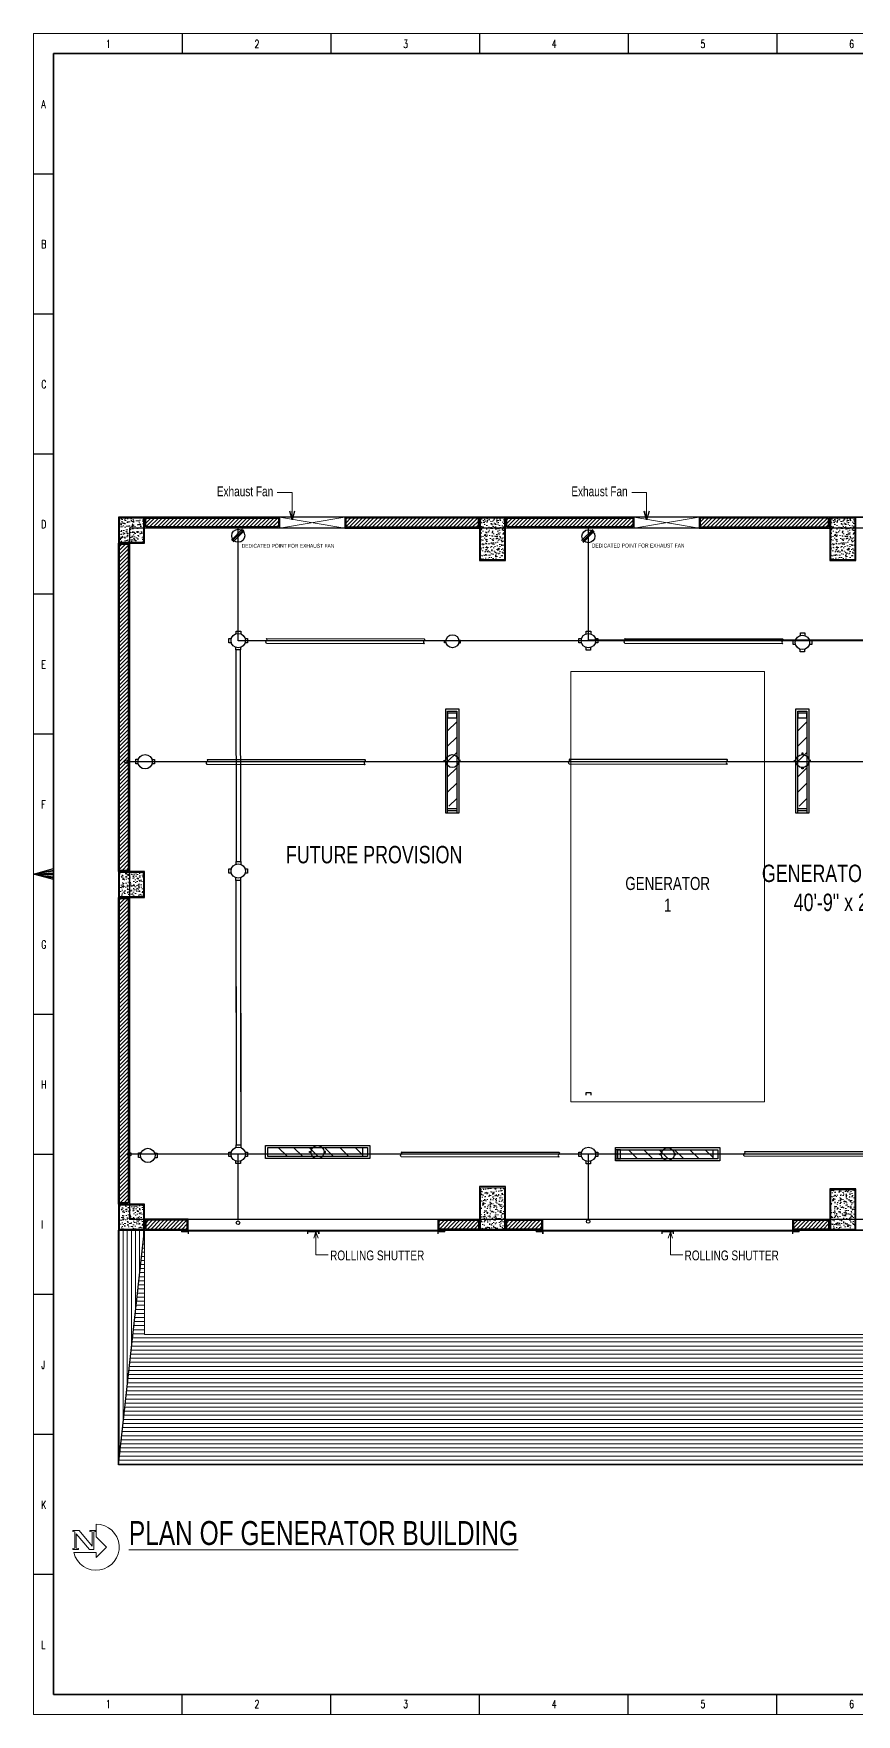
# Model space of a CAD drawing. Header units: inches. Extents: x 12 to 1105, y 9 to 782.
# Drawn here: x 12 to 390, y 9 to 782 of the extents above; entities that cross this region are included whole.
import ezdxf

# ---------------------------------------------------------------- set-up
doc = ezdxf.new("R2010")
doc.units = ezdxf.units.IN
doc.header["$MEASUREMENT"] = 0
doc.linetypes.add('DASH', pattern=[0.35, 0.25, -0.1])
doc.linetypes.add('PHANTOMX2', pattern=[5, 2.5, -0.5, 0.5, -0.5, 0.5, -0.5])
for name, color, linetype in [('Cables', 7, 'Continuous'), ('COLLUM', 1, 'Continuous'), ('wall 05', 3, 'Continuous')]:
    doc.layers.add(name, color=color, linetype=linetype)
for name, color, linetype, lineweight in [('dim-8', 18, 'Continuous', 15), ('DOOR', 115, 'Continuous', 15), ('FLOORTILE', 40, 'Continuous', 9), ('Generator Upstone', 50, 'Continuous', 15), ('grid', 9, 'Continuous', 13), ('HACTH', 8, 'Continuous', 9), ('Parapet', 6, 'Continuous', 15), ('Plaster Line', 5, 'Continuous', 15), ('R_Hatch', 8, 'Continuous', 9), ('Sunshed', 5, 'Continuous', 15), ('Text-01', 253, 'Continuous', 15), ('WINDOW', 140, 'Continuous', 9)]:
    doc.layers.add(name, color=color, linetype=linetype, lineweight=lineweight)
doc.styles.add('Swiss721', font='swisscl.ttf')
doc.styles.add('TEG BORDER', font='txt_qlt.shx', dxfattribs={"width": 0.7, "bigfont": 'hztxt.shx'})
doc.dimstyles.new('Level Mark 4', dxfattribs={"dimscale": 0, "dimtxt": 4, "dimasz": 4, "dimexe": 1, "dimexo": 2, "dimgap": 1, "dimtad": 0, "dimdec": 1, "dimzin": 1, "dimdsep": 46, "dimlunit": 4, "dimtxsty": 'Swiss721', "dimblk": 'OPEN30', "dimcen": 0, "dimclrd": 256, "dimclre": 256, "dimclrt": 7, "dimadec": 0, "dimazin": 0, "dimtm": 1e-09, "dimtfac": 1, "dimtdec": 1, "dimtofl": 0, "dimtmove": 1, "dimatfit": 3, "dimldrblk": 'OPEN30', "dimfxl": 0, "dimtolj": 2, "dimtzin": 0, "dimlwd": 9, "dimlwe": 9, "dimarcsym": 0})
pattern_1 = [(90, (-134566.6302, -172302.6654), (-1.875, 3e-16), [])]
pattern_2 = [(45, (-139377.4694, -171258.5526), (-0.8838834765, 0.8838834765), [])]

# ---------------------------------------------------------------- blocks, each defined once
blk = doc.blocks.new('_Open30')
at = {"color": 0, "linetype": 'ByBlock', "lineweight": -2}
for p, q in [((-1, 0.27), (0, 0)), ((0, 0), (-1, -0.27)), ((0, 0), (-1, 0))]:
    blk.add_line(p, q, dxfattribs=at)
blk = doc.blocks.new('252 BORDER A2')
for p, q in [((37.12, 420), (37.12, 415)), ((74.25, 420), (74.25, 415)), ((111.38, 420), (111.38, 415)), ((148.5, 420), (148.5, 415)), ((185.63, 420), (185.63, 415)), ((0, 385), (5, 385)), ((0, 350), (5, 350)), ((0, 315), (5, 315)), ((0, 280), (5, 280)), ((0, 245), (5, 245)), ((5, 210), (0, 210)), ((1.25, 210), (3.75, 210)), ((0, 175), (5, 175)), ((0, 140), (5, 140)), ((0, 105), (5, 105)), ((0, 70), (5, 70)), ((0, 35), (5, 35)), ((37.12, 0), (37.12, 5)), ((74.25, 0), (74.25, 5)), ((111.38, 0), (111.38, 5)), ((148.5, 0), (148.5, 5)), ((185.63, 0), (185.63, 5))]:
    blk.add_line(p, q)
at = {"linetype": 'Continuous'}
for p, q in [((489, 415), (5, 415)), ((5, 415), (5, 5)), ((5, 5), (489, 5))]:
    blk.add_line(p, q, dxfattribs=at)
at = {"color": 5, "lineweight": 15}
blk.add_lwpolyline([(0, 420), (594, 420), (594, 0), (0, 0)], close=True, dxfattribs=at)
blk.add_lwpolyline([(5, 415), (589, 415), (589, 5), (5, 5)], close=True)
blk.add_lwpolyline([(0, 210), (5, 211.34), (5, 208.66), (0, 210), (5, 211), (5, 210.67), (0, 210), (5, 210.33), (5, 209.67), (0, 210), (5, 209.33), (5, 209), (0, 210)])
at = {"char_height": 2, "width": 2, "style": 'TEG BORDER'}
for s, insert, attachment_point in [('1', (18.05, 418.41), 1), ('2', (55.17, 418.41), 1), ('3', (92.3, 418.41), 1), ('4', (129.42, 418.41), 1), ('5', (166.55, 418.41), 1), ('6', (203.67, 418.41), 1), ('A', (1.91, 403.39), 1), ('B', (1.91, 368.39), 1), ('C', (1.91, 333.39), 1), ('D', (1.91, 298.39), 1), ('E', (1.91, 263.39), 1), ('F', (1.91, 228.39), 1), ('G', (1.91, 193.39), 1), ('H', (1.91, 158.39), 1), ('I', (1.91, 123.39), 1), ('J', (1.91, 88.39), 1), ('K', (1.91, 53.39), 1), ('L', (1.91, 18.39), 1), ('1', (18.05, 1.59), 7), ('2', (55.17, 1.59), 7), ('3', (92.3, 1.59), 7), ('4', (129.42, 1.59), 7), ('5', (166.55, 1.59), 7), ('6', (203.67, 1.59), 7)]:
    blk.add_mtext(s, dxfattribs=dict(at, insert=insert, attachment_point=attachment_point))

msp = doc.modelspace()

# ---------------------------------------------------------------- hatches: boundary and pattern name
h = msp.add_hatch()
h.set_pattern_fill('ANSI31', color=256, scale=40, angle=180)
h.set_pattern_definition([(225, (431.938, 549.984), (3.53553, -3.53553), [])])
h.paths.add_polyline_path([(201.89, 426.64), (206.09, 426.64), (206.09, 468.25), (201.89, 468.25)])
h = msp.add_hatch()
h.set_pattern_fill('ANSI31', color=256, scale=40, angle=180)
h.set_pattern_definition([(225, (592.938, 549.984), (3.53553, -3.53553), [])])
h.paths.add_polyline_path([(362.89, 426.64), (367.09, 426.64), (367.09, 468.25), (362.89, 468.25)])
h = msp.add_hatch()
h.set_pattern_fill('ANSI31', color=256, scale=40, angle=270)
h.set_pattern_definition([(315, (39.581, 495.4925), (3.53553, 3.53553), [])])
h.paths.add_polyline_path([(162.92, 265.44), (162.92, 269.64), (121.31, 269.64), (121.31, 265.44)])
h = msp.add_hatch()
h.set_pattern_fill('ANSI31', color=256, scale=40, angle=270)
h.set_pattern_definition([(315, (200.581, 494.4925), (3.53553, 3.53553), [])])
h.paths.add_polyline_path([(323.92, 264.44), (323.92, 268.64), (282.31, 268.64), (282.31, 264.44)])
at = {"layer": 'HACTH', "lineweight": 0}
h = msp.add_hatch(dxfattribs=at)
h.set_pattern_fill('AR-CONC', color=256, scale=0.5, style=0)
h.set_pattern_definition([(50, (-134566.6302, -172323.6654), (3.586300913, -0.313760675), [0.375, -4.125]), (355, (-134566.6302, -172323.6654), (-0.69375667, 3.76096067), [0.3, -3.3]), (100.4514, (-134566.3314, -172323.6916), (2.89254691, 3.44719771), [0.31870095, -3.50571056]), (46.1842, (-134566.63, -172322.6654), (5.33620524, -0.82759507), [0.5625, -6.1875]), (96.6356, (-134566.1855, -172322.7344), (4.67331353, 4.87058935), [0.47805144, -5.258565]), (351.1842, (-134566.63, -172322.6654), (4.67330973, 4.870593), [0.45, -4.95]), (21, (-134566.1302, -172322.9154), (2.98453526, -2.013094453), [0.375, -4.125]), (326, (-134566.1302, -172322.9154), (1.21657666, 3.625750225), [0.3, -3.3]), (71.4514, (-134565.8815, -172323.0832), (4.201113143, 1.612652484), [0.31870095, -3.50571056]), (37.5, (-134566.6302, -172323.6654), (0.0607992766, 1.664469269), [0, -3.26, 0, -3.35, 0, -3.3125]), (7.5, (-134566.6302, -172323.6654), (1.315347687, 1.97205856), [0, -1.91, 0, -3.185, 0, -1.2625]), (327.5, (-134567.7452, -172323.6654), (2.669112181, -0.112774359), [0, -1.25, 0, -3.9, 0, -5.175]), (317.5, (-134568.2452, -172323.6654), (2.915930847, 0.500524912), [0, -1.625, 0, -2.59, 0, -3.675])])
h.paths.add_polyline_path([(51.08, 548.16), (62.08, 548.16), (62.08, 559.16), (51.08, 559.16)])
h = msp.add_hatch(dxfattribs=at)
h.set_pattern_fill('ANSI31', color=256, scale=10, style=0)
h.set_pattern_definition(pattern_2)
h.paths.add_polyline_path([(63.08, 555.16), (124.08, 555.16), (124.08, 559.16), (63.08, 559.16)])
h.paths.add_polyline_path([(70.87, 548.08), (70.87, 559.15), (62.44, 559.15), (62.44, 548.08)], flags=9)
h = msp.add_hatch(dxfattribs=at)
h.set_pattern_fill('ANSI31', color=256, scale=10, style=0)
h.set_pattern_definition(pattern_2)
h.paths.add_polyline_path([(216.08, 559.16), (155.08, 559.16), (155.08, 555.16), (216.08, 555.16)])
h = msp.add_hatch(dxfattribs=at)
h.set_pattern_fill('AR-CONC', color=256, scale=0.5, style=0)
h.set_pattern_definition([(50, (-140585.715, -171262.5526), (3.586300913, -0.313760675), [0.375, -4.125]), (355, (-140585.715, -171262.5526), (-0.69375667, 3.76096067), [0.3, -3.3]), (100.4514, (-140585.4162, -171262.5787), (2.89254691, 3.44719771), [0.31870095, -3.50571056]), (46.1842, (-140585.715, -171261.5526), (5.33620524, -0.82759507), [0.5625, -6.1875]), (96.6356, (-140585.2704, -171261.6215), (4.67331353, 4.87058935), [0.47805144, -5.258565]), (351.1842, (-140585.715, -171261.5526), (4.67330973, 4.870593), [0.45, -4.95]), (21, (-140585.215, -171261.8026), (2.98453526, -2.013094453), [0.375, -4.125]), (326, (-140585.215, -171261.8026), (1.21657666, 3.625750225), [0.3, -3.3]), (71.4514, (-140584.9664, -171261.9703), (4.201113143, 1.612652484), [0.31870095, -3.50571056]), (37.5, (-140585.7151, -171262.5526), (0.0607992766, 1.664469269), [0, -3.26, 0, -3.35, 0, -3.3125]), (7.5, (-140585.715, -171262.5526), (1.315347687, 1.97205856), [0, -1.91, 0, -3.185, 0, -1.2625]), (327.5, (-140586.8301, -171262.5526), (2.669112181, -0.112774359), [0, -1.25, 0, -3.9, 0, -5.175]), (317.5, (-140587.33, -171262.5526), (2.915930847, 0.500524912), [0, -1.625, 0, -2.59, 0, -3.675])])
h.paths.add_polyline_path([(222.58, 554.66), (222.58, 559.16), (217.08, 559.16), (217.08, 554.66)])
h.paths.add_polyline_path([(228.08, 554.66), (228.08, 559.16), (222.58, 559.16), (222.58, 554.66)])
h.paths.add_polyline_path([(222.58, 540.16), (228.08, 540.16), (228.08, 554.66), (222.58, 554.66)])
h.paths.add_polyline_path([(222.58, 554.66), (217.08, 554.66), (217.08, 540.16), (222.58, 540.16)])
h = msp.add_hatch(dxfattribs=at)
h.set_pattern_fill('ANSI31', color=256, scale=10, style=0)
h.set_pattern_definition(pattern_2)
h.paths.add_polyline_path([(377.08, 559.16), (318.08, 559.16), (318.08, 555.16), (377.08, 555.16)])
h.paths.add_polyline_path([(229.08, 555.16), (287.08, 555.16), (287.08, 559.16), (229.08, 559.16)])
h = msp.add_hatch(dxfattribs=at)
h.set_pattern_fill('AR-CONC', color=256, scale=0.5, style=0)
h.set_pattern_definition([(50, (-140424.715, -171262.5526), (3.586300913, -0.313760675), [0.375, -4.125]), (355, (-140424.715, -171262.5526), (-0.69375667, 3.76096067), [0.3, -3.3]), (100.4514, (-140424.4162, -171262.5787), (2.89254691, 3.44719771), [0.31870095, -3.50571056]), (46.1842, (-140424.715, -171261.5526), (5.33620524, -0.82759507), [0.5625, -6.1875]), (96.6356, (-140424.2704, -171261.6215), (4.67331353, 4.87058935), [0.47805144, -5.258565]), (351.1842, (-140424.715, -171261.5526), (4.67330973, 4.870593), [0.45, -4.95]), (21, (-140424.215, -171261.8026), (2.98453526, -2.013094453), [0.375, -4.125]), (326, (-140424.215, -171261.8026), (1.21657666, 3.625750225), [0.3, -3.3]), (71.4514, (-140423.9664, -171261.9703), (4.201113143, 1.612652484), [0.31870095, -3.50571056]), (37.5, (-140424.7151, -171262.5526), (0.0607992766, 1.664469269), [0, -3.26, 0, -3.35, 0, -3.3125]), (7.5, (-140424.715, -171262.5526), (1.315347687, 1.97205856), [0, -1.91, 0, -3.185, 0, -1.2625]), (327.5, (-140425.8301, -171262.5526), (2.669112181, -0.112774359), [0, -1.25, 0, -3.9, 0, -5.175]), (317.5, (-140426.33, -171262.5526), (2.915930847, 0.500524912), [0, -1.625, 0, -2.59, 0, -3.675])])
h.paths.add_polyline_path([(383.58, 554.66), (383.58, 559.16), (378.08, 559.16), (378.08, 554.66)])
h.paths.add_polyline_path([(389.08, 554.66), (389.08, 559.16), (383.58, 559.16), (383.58, 554.66)])
h.paths.add_polyline_path([(383.58, 540.16), (389.08, 540.16), (389.08, 554.66), (383.58, 554.66)])
h.paths.add_polyline_path([(383.58, 554.66), (378.08, 554.66), (378.08, 540.16), (383.58, 540.16)])
h = msp.add_hatch(dxfattribs=at)
h.set_pattern_fill('ANSI31', color=256, scale=10, style=0)
h.set_pattern_definition([(45, (-150418.5626, -171228.5738), (-0.8838834765, 0.8838834765), [])])
h.paths.add_polyline_path([(51.08, 244.16), (55.08, 244.16), (55.08, 384.16), (51.08, 384.16)])
h.paths.add_polyline_path([(55.08, 547.16), (51.08, 547.16), (51.08, 397.16), (55.08, 397.16)])
h = msp.add_hatch(dxfattribs=at)
h.set_pattern_fill('AR-CONC', color=256, scale=0.5, style=0)
h.set_pattern_definition([(50, (-134566.6302, -172149.6654), (3.586300913, -0.313760675), [0.375, -4.125]), (355, (-134566.6302, -172149.6654), (-0.69375667, 3.76096067), [0.3, -3.3]), (100.4514, (-134566.3314, -172149.6916), (2.89254691, 3.44719771), [0.31870095, -3.50571056]), (46.1842, (-134566.63, -172148.6654), (5.33620524, -0.82759507), [0.5625, -6.1875]), (96.6356, (-134566.1855, -172148.7344), (4.67331353, 4.87058935), [0.47805144, -5.258565]), (351.1842, (-134566.63, -172148.6654), (4.67330973, 4.870593), [0.45, -4.95]), (21, (-134566.1302, -172148.9154), (2.98453526, -2.013094453), [0.375, -4.125]), (326, (-134566.1302, -172148.9154), (1.21657666, 3.625750225), [0.3, -3.3]), (71.4514, (-134565.8815, -172149.0832), (4.201113143, 1.612652484), [0.31870095, -3.50571056]), (37.5, (-134566.6302, -172149.6654), (0.0607992766, 1.664469269), [0, -3.26, 0, -3.35, 0, -3.3125]), (7.5, (-134566.6302, -172149.6654), (1.315347687, 1.97205856), [0, -1.91, 0, -3.185, 0, -1.2625]), (327.5, (-134567.7452, -172149.6654), (2.669112181, -0.112774359), [0, -1.25, 0, -3.9, 0, -5.175]), (317.5, (-134568.2452, -172149.6654), (2.915930847, 0.500524912), [0, -1.625, 0, -2.59, 0, -3.675])])
h.paths.add_polyline_path([(62.08, 396.16), (51.08, 396.16), (51.08, 385.16), (62.08, 385.16)])
h = msp.add_hatch(dxfattribs=at)
h.set_pattern_fill('AR-CONC', color=256, scale=0.5, style=0)
h.set_pattern_definition([(50, (-134999.6302, -172302.6654), (3.586300913, -0.313760675), [0.375, -4.125]), (355, (-134999.6302, -172302.6654), (-0.69375667, 3.76096067), [0.3, -3.3]), (100.4514, (-134999.3314, -172302.6916), (2.89254691, 3.44719771), [0.31870095, -3.50571056]), (46.1842, (-134999.63, -172301.6654), (5.33620524, -0.82759507), [0.5625, -6.1875]), (96.6356, (-134999.1855, -172301.7344), (4.67331353, 4.87058935), [0.47805144, -5.258565]), (351.1842, (-134999.63, -172301.6654), (4.67330973, 4.870593), [0.45, -4.95]), (21, (-134999.1302, -172301.9154), (2.98453526, -2.013094453), [0.375, -4.125]), (326, (-134999.1302, -172301.9154), (1.21657666, 3.625750225), [0.3, -3.3]), (71.4514, (-134998.8815, -172302.0832), (4.201113143, 1.612652484), [0.31870095, -3.50571056]), (37.5, (-134999.6302, -172302.6654), (0.0607992766, 1.664469269), [0, -3.26, 0, -3.35, 0, -3.3125]), (7.5, (-134999.6302, -172302.6654), (1.315347687, 1.97205856), [0, -1.91, 0, -3.185, 0, -1.2625]), (327.5, (-135000.7452, -172302.6654), (2.669112181, -0.112774359), [0, -1.25, 0, -3.9, 0, -5.175]), (317.5, (-135001.2452, -172302.6654), (2.915930847, 0.500524912), [0, -1.625, 0, -2.59, 0, -3.675])])
h.paths.add_polyline_path([(217.08, 232.16), (228.08, 232.16), (228.08, 251.16), (217.08, 251.16)])
h = msp.add_hatch(dxfattribs=at)
h.set_pattern_fill('AR-CONC', color=256, scale=0.5, style=0)
h.set_pattern_definition([(50, (-134838.6302, -172300.6654), (3.586300913, -0.313760675), [0.375, -4.125]), (355, (-134838.6302, -172300.6654), (-0.69375667, 3.76096067), [0.3, -3.3]), (100.4514, (-134838.3314, -172300.6916), (2.89254691, 3.44719771), [0.31870095, -3.50571056]), (46.1842, (-134838.63, -172299.6654), (5.33620524, -0.82759507), [0.5625, -6.1875]), (96.6356, (-134838.1855, -172299.7344), (4.67331353, 4.87058935), [0.47805144, -5.258565]), (351.1842, (-134838.63, -172299.6654), (4.67330973, 4.870593), [0.45, -4.95]), (21, (-134838.1302, -172299.9154), (2.98453526, -2.013094453), [0.375, -4.125]), (326, (-134838.1302, -172299.9154), (1.21657666, 3.625750225), [0.3, -3.3]), (71.4514, (-134837.8815, -172300.0832), (4.201113143, 1.612652484), [0.31870095, -3.50571056]), (37.5, (-134838.6302, -172300.6654), (0.0607992766, 1.664469269), [0, -3.26, 0, -3.35, 0, -3.3125]), (7.5, (-134838.6302, -172300.6654), (1.315347687, 1.97205856), [0, -1.91, 0, -3.185, 0, -1.2625]), (327.5, (-134839.7452, -172300.6654), (2.669112181, -0.112774359), [0, -1.25, 0, -3.9, 0, -5.175]), (317.5, (-134840.2452, -172300.6654), (2.915930847, 0.500524912), [0, -1.625, 0, -2.59, 0, -3.675])])
h.paths.add_polyline_path([(378.08, 232.16), (389.08, 232.16), (389.08, 250.16), (378.08, 250.16)])
h = msp.add_hatch(dxfattribs=at)
h.set_pattern_fill('AR-CONC', color=256, scale=0.5, style=0)
h.set_pattern_definition([(50, (-134566.6302, -172302.6654), (3.586300913, -0.313760675), [0.375, -4.125]), (355, (-134566.6302, -172302.6654), (-0.69375667, 3.76096067), [0.3, -3.3]), (100.4514, (-134566.3314, -172302.6916), (2.89254691, 3.44719771), [0.31870095, -3.50571056]), (46.1842, (-134566.63, -172301.6654), (5.33620524, -0.82759507), [0.5625, -6.1875]), (96.6356, (-134566.1855, -172301.7344), (4.67331353, 4.87058935), [0.47805144, -5.258565]), (351.1842, (-134566.63, -172301.6654), (4.67330973, 4.870593), [0.45, -4.95]), (21, (-134566.1302, -172301.9154), (2.98453526, -2.013094453), [0.375, -4.125]), (326, (-134566.1302, -172301.9154), (1.21657666, 3.625750225), [0.3, -3.3]), (71.4514, (-134565.8815, -172302.0832), (4.201113143, 1.612652484), [0.31870095, -3.50571056]), (37.5, (-134566.6302, -172302.6654), (0.0607992766, 1.664469269), [0, -3.26, 0, -3.35, 0, -3.3125]), (7.5, (-134566.6302, -172302.6654), (1.315347687, 1.97205856), [0, -1.91, 0, -3.185, 0, -1.2625]), (327.5, (-134567.7452, -172302.6654), (2.669112181, -0.112774359), [0, -1.25, 0, -3.9, 0, -5.175]), (317.5, (-134568.2452, -172302.6654), (2.915930847, 0.500524912), [0, -1.625, 0, -2.59, 0, -3.675])])
h.paths.add_polyline_path([(62.08, 243.16), (51.08, 243.16), (51.08, 232.16), (62.08, 232.16)])
h = msp.add_hatch(dxfattribs=at)
h.set_pattern_fill('ANSI31', color=256, scale=10, style=0)
h.set_pattern_definition([(45, (-150565.5626, -169766.6887), (-0.8838834765, 0.8838834765), [])])
h.paths.add_polyline_path([(63.08, 236.16), (63.08, 232.16), (82.08, 232.16), (82.08, 236.16)])
h.paths.add_polyline_path([(198.08, 236.16), (198.08, 232.16), (217.08, 232.16), (217.08, 236.16)])
h = msp.add_hatch(dxfattribs=at)
h.set_pattern_fill('ANSI31', color=256, scale=10, style=0)
h.set_pattern_definition(pattern_2)
h.paths.add_polyline_path([(229.08, 232.16), (245.08, 232.16), (245.08, 236.16), (229.08, 236.16)])
h.paths.add_polyline_path([(361.08, 232.16), (377.08, 232.16), (377.08, 236.16), (361.08, 236.16)])
h = msp.add_hatch(dxfattribs=at)
h.set_pattern_fill('ANSI31', color=256, scale=15, angle=45, style=0)
h.set_pattern_definition(pattern_1)
h.paths.add_polyline_path([(62.58, 231.66), (50.58, 231.66), (50.58, 123.66)])
at = {"layer": 'R_Hatch', "lineweight": 0}
h = msp.add_hatch(dxfattribs=at)
h.set_pattern_fill('ANSI31', color=256, scale=15, angle=315, style=0)
h.set_pattern_definition([(0, (-139377.4694, -171258.5526), (6e-16, 1.875), [])])
h.paths.add_polyline_path([(710.58, 183.66), (588.16, 183.66), (588.16, 123.66), (722.58, 123.66), (710.58, 231.66)])
h.paths.add_polyline_path([(588.16, 123.66), (588.16, 183.66), (62.58, 183.66), (62.58, 231.66), (50.58, 123.66)])
h = msp.add_hatch(dxfattribs=at)
h.set_pattern_fill('ANSI31', color=256, scale=15, angle=45, style=0)
h.set_pattern_definition(pattern_1)
h.paths.add_polyline_path([(62.58, 231.66), (50.58, 231.66), (50.58, 123.66)])

# ---------------------------------------------------------------- linework, layer by layer
at = {"color": 3}
for p, q in [((302.11, 557.09), (302.11, 557.24)), ((526.13, 266.54), (55.28, 266.54)), ((105.61, 236.74), (105.61, 266.54)), ((266.61, 236.7), (266.61, 266.5))]:
    msp.add_line(p, q, dxfattribs=at)
at = {"color": 190}
for p, q in [((107.61, 554.23), (102.51, 549.13)), ((107.98, 553.81), (102.88, 548.71)), ((108.35, 553.4), (103.25, 548.3)), ((105.61, 502.74), (105.61, 554.74)), ((268.61, 553.99), (263.51, 548.89)), ((268.98, 553.57), (263.88, 548.47)), ((269.35, 553.16), (264.25, 548.06)), ((266.61, 503.02), (266.61, 554.7)), ((544.58, 502.74), (105.61, 502.74)), ((544.58, 503.02), (266.61, 503.02))]:
    msp.add_line(p, q, dxfattribs=at)
for p, q in [((101.3, 501.82), (101.3, 503.89)), ((101.3, 503.89), (102.47, 503.89)), ((104.67, 506.03), (104.67, 507.2)), ((104.67, 507.2), (106.74, 507.2)), ((106.74, 507.2), (106.74, 505.96)), ((108.76, 503.89), (109.93, 503.89)), ((109.93, 503.89), (109.93, 501.82)), ((262.3, 501.79), (262.3, 503.85)), ((262.3, 503.85), (263.47, 503.85)), ((265.67, 505.99), (265.67, 507.16)), ((265.67, 507.16), (267.74, 507.16)), ((267.74, 507.16), (267.74, 505.93)), ((269.76, 503.85), (270.93, 503.85)), ((270.93, 503.85), (270.93, 501.79)), ((360.72, 501.01), (360.72, 503.08)), ((360.72, 503.08), (361.89, 503.08)), ((364.09, 505.22), (364.09, 506.39)), ((364.09, 506.39), (366.16, 506.39)), ((366.16, 506.39), (366.16, 505.15)), ((368.18, 503.08), (369.34, 503.08)), ((369.34, 503.08), (369.34, 501.01)), ((102.47, 501.82), (101.3, 501.82)), ((104.57, 498.55), (104.57, 499.71)), ((106.64, 498.55), (104.57, 498.55)), ((106.64, 499.71), (106.64, 498.55)), ((109.93, 501.82), (108.76, 501.82)), ((263.47, 501.79), (262.3, 501.79)), ((265.57, 498.51), (265.57, 499.68)), ((267.64, 498.51), (265.57, 498.51)), ((267.64, 499.68), (267.64, 498.51)), ((270.93, 501.79), (269.76, 501.79)), ((361.89, 501.01), (360.72, 501.01)), ((363.99, 497.73), (363.99, 498.9)), ((366.06, 497.73), (363.99, 497.73)), ((366.06, 498.9), (366.06, 497.73)), ((369.34, 501.01), (368.18, 501.01)), ((58.46, 446.21), (58.46, 448.28)), ((58.46, 448.28), (59.7, 448.28)), ((59.63, 446.21), (58.46, 446.21)), ((65.95, 448.18), (67.12, 448.18)), ((67.12, 446.11), (65.95, 446.11)), ((67.12, 448.18), (67.12, 446.11)), ((101.3, 395.82), (101.3, 397.89)), ((101.3, 397.89), (102.47, 397.89)), ((102.47, 395.82), (101.3, 395.82)), ((104.67, 400.03), (104.67, 401.2)), ((104.67, 401.2), (106.74, 401.2)), ((106.74, 401.2), (106.74, 399.96)), ((108.76, 397.89), (109.93, 397.89)), ((109.93, 395.82), (108.76, 395.82)), ((109.93, 397.89), (109.93, 395.82)), ((104.57, 392.55), (104.57, 393.71)), ((106.64, 392.55), (104.57, 392.55)), ((106.64, 393.71), (106.64, 392.55)), ((265.67, 293.75), (265.67, 294.92)), ((265.67, 294.92), (267.74, 294.92)), ((267.74, 294.92), (267.74, 293.68)), ((104.67, 269.72), (104.67, 270.88)), ((104.67, 270.88), (106.74, 270.88)), ((106.74, 270.88), (106.74, 269.65)), ((59.72, 265.07), (59.72, 267.14)), ((59.72, 267.14), (60.95, 267.14)), ((60.89, 265.07), (59.72, 265.07)), ((67.2, 267.04), (68.37, 267.04)), ((68.37, 264.97), (67.2, 264.97)), ((68.37, 267.04), (68.37, 264.97)), ((101.3, 265.51), (101.3, 267.57)), ((101.3, 267.57), (102.47, 267.57)), ((102.47, 265.51), (101.3, 265.51)), ((104.57, 262.23), (104.57, 263.4)), ((106.64, 263.4), (106.64, 262.23)), ((108.76, 267.57), (109.93, 267.57)), ((109.93, 265.51), (108.76, 265.51)), ((109.93, 267.57), (109.93, 265.51)), ((262.3, 265.47), (262.3, 267.54)), ((262.3, 267.54), (263.47, 267.54)), ((263.47, 265.47), (262.3, 265.47)), ((265.57, 262.19), (265.57, 263.36)), ((267.64, 263.36), (267.64, 262.19)), ((269.76, 267.54), (270.93, 267.54)), ((270.93, 265.47), (269.76, 265.47)), ((270.93, 267.54), (270.93, 265.47)), ((106.64, 262.23), (104.57, 262.23)), ((267.64, 262.19), (265.57, 262.19))]:
    msp.add_line(p, q)
at = {"linetype": 'Continuous', "ltscale": 10}
msp.add_line((50.58, 123.66), (62.58, 231.66), dxfattribs=at)
for points in [[(191.08, 503.73, -0.56347), (191.08, 502.93, 0.368601), (191.17, 501.32), (118.63, 501.52, -0.456322), (118.64, 502.93, 0.605884), (118.64, 503.76)], [(355.86, 503.73, -0.56347), (355.86, 502.93, 0.368601), (355.95, 501.32), (283.42, 501.52, -0.456322), (283.42, 502.93, 0.605884), (283.42, 503.76)], [(163.77, 448.14, -0.56347), (163.77, 447.34, 0.368601), (163.86, 445.73), (91.33, 445.93, -0.456322), (91.33, 447.34, 0.605884), (91.33, 448.16)], [(330.27, 448.29, -0.56347), (330.27, 447.49, 0.368601), (330.36, 445.88), (257.82, 446.08, -0.456322), (257.83, 447.49, 0.605884), (257.83, 448.32)], [(253.05, 267.55, -0.56347), (253.05, 266.75, 0.368601), (253.14, 265.14), (180.6, 265.34, -0.456322), (180.61, 266.75, 0.605884), (180.61, 267.57)], [(410.84, 267.85, -0.56347), (410.84, 267.06, 0.368601), (410.93, 265.45), (338.39, 265.65, -0.456322), (338.4, 267.06, 0.605884), (338.4, 267.88)]]:
    msp.add_lwpolyline(points, format="xyb", close=True)
for points in [[(201.22, 501.81), (200.46, 501.81), (200.46, 502.91), (201.14, 502.9)], [(206.99, 501.81), (207.75, 501.81), (207.75, 502.91), (207.07, 502.9)], [(365.32, 450.42), (365.32, 451.09), (364.73, 451.09), (364.73, 450.42)], [(201.05, 447.18), (200.38, 447.19), (200.38, 447.78), (201.06, 447.77)], [(207, 447.18), (207.68, 447.19), (207.67, 447.78), (206.99, 447.77)], [(362.05, 447.18), (361.38, 447.19), (361.38, 447.78), (362.06, 447.77)], [(365.32, 444.48), (365.32, 443.8), (364.73, 443.8), (364.73, 444.48)], [(368, 447.18), (368.68, 447.19), (368.67, 447.78), (367.99, 447.77)], [(139.11, 267.27), (138.43, 267.28), (138.44, 267.87), (139.11, 267.87)], [(145.05, 267.27), (145.73, 267.28), (145.73, 267.87), (145.05, 267.87)], [(300.11, 266.27), (299.43, 266.28), (299.44, 266.87), (300.11, 266.87)], [(306.05, 266.27), (306.73, 266.28), (306.73, 266.87), (306.05, 266.87)]]:
    msp.add_lwpolyline(points)
for points in [[(201.03, 471.45), (207.03, 471.45), (207.03, 423.45), (201.03, 423.45)], [(201.89, 470.39), (206.09, 470.39), (206.09, 424.5), (201.89, 424.5)], [(206.09, 469.43), (201.89, 469.43), (201.89, 467.29), (206.09, 467.29)], [(362.03, 471.45), (368.03, 471.45), (368.03, 423.45), (362.03, 423.45)], [(362.89, 470.39), (367.09, 470.39), (367.09, 424.5), (362.89, 424.5)], [(367.09, 469.43), (362.89, 469.43), (362.89, 467.29), (367.09, 467.29)], [(206.09, 423.54), (201.89, 423.54), (201.89, 425.68), (206.09, 425.68)], [(367.09, 423.54), (362.89, 423.54), (362.89, 425.68), (367.09, 425.68)], [(118.12, 264.58), (118.12, 270.58), (166.12, 270.58), (166.12, 264.58)], [(119.17, 265.44), (119.17, 269.64), (165.06, 269.64), (165.06, 265.44)], [(165.06, 269.64), (165.06, 265.44), (162.92, 265.44), (162.92, 269.64)], [(279.12, 263.58), (279.12, 269.58), (327.12, 269.58), (327.12, 263.58)], [(279.21, 268.64), (279.21, 264.44), (281.35, 264.44), (281.35, 268.64)], [(280.17, 264.44), (280.17, 268.64), (326.06, 268.64), (326.06, 264.44)], [(326.06, 268.64), (326.06, 264.44), (323.92, 264.44), (323.92, 268.64)]]:
    msp.add_lwpolyline(points, close=True)
at = {"color": 252, "linetype": 'Continuous', "lineweight": -3, "ltscale": 10}
msp.add_lwpolyline([(722.58, 231.66), (722.58, 123.66), (50.58, 123.66), (50.58, 231.66)], dxfattribs=at)
at = {"color": 190}
for centre in [(105.61, 551.1), (266.61, 550.86)]:
    msp.add_circle(centre, 2.99, dxfattribs=at)
for centre, radius in [((105.61, 502.86), 3.31), ((204.11, 502.58), 2.99), ((266.61, 502.82), 3.31), ((365.03, 502.04), 3.31), ((62.81, 447.14), 3.31), ((204.03, 447.45), 2.99), ((365.03, 447.45), 2.99), ((54.25, 447.14), 0.829), ((54.93, 396.04), 0.829), ((105.61, 396.86), 3.31), ((55.58, 266.54), 0.829), ((64.06, 266.01), 3.31), ((105.61, 266.54), 3.31), ((142.08, 267.54), 2.99), ((266.61, 266.5), 3.31), ((303.08, 266.54), 2.99), ((105.53, 235.04), 0.829), ((266.53, 235.6), 0.829)]:
    msp.add_circle(centre, radius)
at = {"layer": 'Cables'}
for p, q in [((104.57, 498.55), (104.67, 401.2)), ((106.74, 401.2), (106.64, 498.55)), ((104.57, 392.55), (104.67, 295.2)), ((104.57, 392.3), (104.67, 270.88)), ((106.64, 392.55), (106.64, 295.2)), ((106.64, 392.3), (106.74, 270.88))]:
    msp.add_line(p, q, dxfattribs=at)
at = {"layer": 'Cables', "color": 3}
msp.add_line((544.81, 447.14), (54.25, 447.14), dxfattribs=at)
at = {"layer": 'COLLUM', "linetype": 'Continuous', "ltscale": 10}
for points in [[(50.58, 547.66), (62.58, 547.66), (62.58, 559.66), (50.58, 559.66)], [(216.58, 539.66), (228.58, 539.66), (228.58, 559.66), (216.58, 559.66)], [(377.58, 539.66), (389.58, 539.66), (389.58, 559.66), (377.58, 559.66)], [(50.58, 384.66), (62.58, 384.66), (62.58, 396.66), (50.58, 396.66)], [(216.58, 231.66), (228.58, 231.66), (228.58, 251.66), (216.58, 251.66)], [(377.58, 231.66), (389.58, 231.66), (389.58, 250.66), (377.58, 250.66)], [(50.58, 231.66), (62.58, 231.66), (62.58, 243.66), (50.58, 243.66)]]:
    msp.add_lwpolyline(points, close=True, dxfattribs=at)
at = {"layer": 'DOOR', "linetype": 'Continuous', "ltscale": 10}
for points in [[(82.58, 231.66), (79.58, 231.66), (79.58, 230.91), (82.58, 230.91), (82.58, 229.91)], [(82.76, 231.49), (80, 231.49), (80, 231.09), (82.76, 231.09), (82.76, 229.91)], [(137.41, 231.49), (139.66, 231.49), (139.66, 231.09), (137.41, 231.09), (137.41, 229.91)], [(137.58, 229.91), (137.58, 229.91), (137.58, 230.91), (142.58, 230.91), (142.58, 229.91), (142.58, 230.91), (140.08, 230.91), (140.08, 231.66), (142.58, 231.66), (137.58, 231.66)], [(140.08, 231.66), (140.08, 230.91), (142.58, 230.91), (142.58, 230.91), (142.58, 229.91)], [(142.76, 231.49), (140.5, 231.49), (140.5, 231.09), (142.76, 231.09), (142.76, 229.91)], [(197.41, 231.49), (200.16, 231.49), (200.16, 231.09), (197.41, 231.09), (197.41, 229.91)], [(197.58, 231.66), (200.58, 231.66), (200.58, 230.91), (197.58, 230.91), (197.58, 229.91)], [(245.58, 231.66), (242.58, 231.66), (242.58, 230.91), (245.58, 230.91), (245.58, 229.91)], [(245.76, 231.49), (243, 231.49), (243, 231.09), (245.76, 231.09), (245.76, 229.91)], [(300.41, 231.49), (302.66, 231.49), (302.66, 231.09), (300.41, 231.09), (300.41, 229.91)], [(300.58, 229.91), (300.58, 229.91), (300.58, 230.91), (305.58, 230.91), (305.58, 229.91), (305.58, 230.91), (303.08, 230.91), (303.08, 231.66), (305.58, 231.66), (300.58, 231.66)], [(303.08, 231.66), (303.08, 230.91), (305.58, 230.91), (305.58, 230.91), (305.58, 229.91)], [(305.76, 231.49), (303.5, 231.49), (303.5, 231.09), (305.76, 231.09), (305.76, 229.91)], [(360.41, 231.49), (363.16, 231.49), (363.16, 231.09), (360.41, 231.09), (360.41, 229.91)], [(360.58, 231.66), (363.58, 231.66), (363.58, 230.91), (360.58, 230.91), (360.58, 229.91)]]:
    msp.add_lwpolyline(points, dxfattribs=at)
for points in [[(80.04, 231.44), (139.63, 231.44), (139.63, 231.14), (80.04, 231.14)], [(200.13, 231.44), (140.54, 231.44), (140.54, 231.14), (200.13, 231.14)], [(243.04, 231.44), (302.63, 231.44), (302.63, 231.14), (243.04, 231.14)], [(363.13, 231.44), (303.54, 231.44), (303.54, 231.14), (363.13, 231.14)]]:
    msp.add_lwpolyline(points, close=True, dxfattribs=at)
at = {"layer": 'FLOORTILE', "linetype": 'Continuous', "ltscale": 10}
for points in [[(140.34, 227.93), (141.33, 230.91), (142.33, 227.93), (141.33, 230.91), (141.33, 220.32), (147, 220.32)], [(303.34, 227.93), (304.33, 230.91), (305.33, 227.93), (304.33, 230.91), (304.33, 220.32), (310, 220.32)]]:
    msp.add_lwpolyline(points, dxfattribs=at)
at = {"layer": 'Generator Upstone', "linetype": 'Continuous', "ltscale": 10}
msp.add_lwpolyline([(258.58, 290.66), (347.58, 290.66), (347.58, 488.66), (258.58, 488.66)], close=True, dxfattribs=at)
at = {"layer": 'grid', "linetype": 'PHANTOMX2', "ltscale": 0.2}
for points in [[(72.58, 236.66), (62.58, 236.66)], [(207.58, 236.66), (216.58, 236.66)]]:
    msp.add_lwpolyline(points, dxfattribs=at)
at = {"layer": 'Parapet', "color": 252, "lineweight": -3}
for points in [[(50.58, 231.66), (858.58, 231.66), (858.58, 624.66), (771.58, 624.66), (771.58, 559.66), (50.58, 559.66)], [(55.58, 236.66), (853.58, 236.66), (853.58, 619.66), (776.58, 619.66), (776.58, 554.66), (55.58, 554.66)]]:
    msp.add_lwpolyline(points, close=True, dxfattribs=at)
at = {"layer": 'Plaster Line'}
for points in [[(51.08, 548.16), (62.08, 548.16), (62.08, 559.16), (51.08, 559.16)], [(217.08, 540.16), (228.08, 540.16), (228.08, 559.16), (217.08, 559.16)], [(378.08, 540.16), (389.08, 540.16), (389.08, 559.16), (378.08, 559.16)], [(51.08, 385.16), (62.08, 385.16), (62.08, 396.16), (51.08, 396.16)], [(55.58, 396.66), (55.58, 396.66), (55.58, 396.66), (55.58, 396.66)], [(217.08, 232.16), (228.08, 232.16), (228.08, 251.16), (217.08, 251.16)], [(378.08, 232.16), (389.08, 232.16), (389.08, 250.16), (378.08, 250.16)], [(51.08, 232.16), (62.08, 232.16), (62.08, 243.16), (51.08, 243.16)]]:
    msp.add_lwpolyline(points, close=True, dxfattribs=at)
at = {"layer": 'Plaster Line', "color": 252, "lineweight": -3}
for points in [[(63.08, 559.16), (124.08, 559.16), (124.08, 555.16), (63.08, 555.16)], [(216.08, 559.16), (155.08, 559.16), (155.08, 555.16), (216.08, 555.16)], [(229.08, 559.16), (287.08, 559.16), (287.08, 555.16), (229.08, 555.16)], [(377.08, 559.16), (318.08, 559.16), (318.08, 555.16), (377.08, 555.16)], [(51.08, 547.16), (55.08, 547.16), (55.08, 397.16), (51.08, 397.16)], [(51.08, 384.16), (55.08, 384.16), (55.08, 244.16), (51.08, 244.16)], [(82.08, 236.16), (63.08, 236.16), (63.08, 232.16), (82.08, 232.16)], [(198.08, 236.16), (216.08, 236.16), (216.08, 232.16), (198.08, 232.16)], [(229.08, 236.16), (245.08, 236.16), (245.08, 232.16), (229.08, 232.16)], [(361.08, 236.16), (377.08, 236.16), (377.08, 232.16), (361.08, 232.16)]]:
    msp.add_lwpolyline(points, close=True, dxfattribs=at)
at = {"layer": 'R_Hatch', "linetype": 'Continuous', "ltscale": 10}
msp.add_line((50.58, 123.66), (62.58, 231.66), dxfattribs=at)
at = {"layer": 'R_Hatch', "color": 252, "linetype": 'Continuous', "lineweight": -3, "ltscale": 10}
msp.add_lwpolyline([(722.58, 231.66), (722.58, 123.66), (50.58, 123.66), (50.58, 231.66)], dxfattribs=at)
at = {"layer": 'Sunshed', "linetype": 'DASH'}
msp.add_lwpolyline([(62.58, 231.66), (62.58, 183.66), (710.58, 183.66), (710.58, 231.66)], dxfattribs=at)
at = {"layer": 'Text-01', "linetype": 'Continuous'}
msp.add_lwpolyline([(31.17, 85.28), (32.2, 85.1), (32.2, 84.78), (29.5, 84.78), (29.5, 85.1), (30.49, 85.28), (30.49, 92.86), (29.5, 93.03), (29.5, 93.39), (32.45, 93.39), (38.41, 86.26), (38.41, 92.86), (37.42, 93.03), (37.42, 93.39), (40, 93.39), (40, 93.03), (39.15, 92.86), (39.15, 84.78), (37.21, 84.78), (31.17, 91.97), (31.17, 85.28)], dxfattribs=at)
msp.add_lwpolyline([(30.01, 83.27), (40.3, 83.27), (40.3, 80.96), (45.11, 85.77), (40.3, 90.58), (40.3, 96.37, -2.058228)], format="xyb", close=True, dxfattribs=at)
at = {"layer": 'wall 05', "color": 252, "lineweight": -3}
for points in [[(62.58, 559.66), (124.58, 559.66), (124.58, 554.66), (62.58, 554.66)], [(216.58, 559.66), (154.58, 559.66), (154.58, 554.66), (216.58, 554.66)], [(228.58, 559.66), (287.58, 559.66), (287.58, 554.66), (228.58, 554.66)], [(377.58, 559.66), (317.58, 559.66), (317.58, 554.66), (377.58, 554.66)], [(389.58, 559.66), (451.58, 559.66), (451.58, 554.66), (389.58, 554.66)], [(50.58, 547.66), (55.58, 547.66), (55.58, 396.66), (50.58, 396.66)], [(50.58, 384.66), (55.58, 384.66), (55.58, 243.66), (50.58, 243.66)], [(82.58, 236.66), (62.58, 236.66), (62.58, 231.66), (82.58, 231.66)], [(197.58, 236.66), (216.58, 236.66), (216.58, 231.66), (197.58, 231.66)], [(228.58, 236.66), (245.58, 236.66), (245.58, 231.66), (228.58, 231.66)], [(360.58, 236.66), (377.58, 236.66), (377.58, 231.66), (360.58, 231.66)], [(389.58, 236.66), (409.58, 236.66), (409.58, 231.66), (389.58, 231.66)]]:
    msp.add_lwpolyline(points, close=True, dxfattribs=at)
at = {"layer": 'WINDOW'}
for p, q in [((124.58, 559.66), (154.58, 554.66)), ((124.58, 554.66), (154.58, 559.66)), ((287.58, 559.66), (317.58, 554.66)), ((287.58, 554.66), (317.58, 559.66))]:
    msp.add_line(p, q, dxfattribs=at)
for points in [[(124.58, 559.66), (154.58, 559.66), (154.58, 554.66), (124.58, 554.66)], [(287.58, 559.66), (317.58, 559.66), (317.58, 554.66), (287.58, 554.66)]]:
    msp.add_lwpolyline(points, close=True, dxfattribs=at)

# ---------------------------------------------------------------- block references
at = {"xscale": 1.8411, "yscale": 1.8411, "zscale": 1.8411}
msp.add_blockref('252 BORDER A2', (11.55, 8.85), dxfattribs=at)

# ---------------------------------------------------------------- texts
at = {"color": 190, "style": 'Swiss721'}
for p in [(107.2, 545.56), (268.2, 545.67)]:
    msp.add_text('DEDICATED POINT FOR EXHAUST FAN', height=1.8137, dxfattribs=at).set_placement(p)
at = {"layer": 'dim-8', "linetype": 'Continuous', "ltscale": 10, "style": 'Swiss721'}
for s, insert, char_height, attachment_point in [('\\A1;Exhaust Fan', (108.74, 571.5), 4.5, 5), ('\\A1;Exhaust Fan', (271.74, 571.5), 4.5, 5), ('\\A1;FUTURE PROVISION', (168.1, 404.35), 8, 5), ('\\A1;GENERATOR ROOM\\P40\'-9" x 26\'-6"', (386.24, 389.06), 8, 5), ('\\A1;GENERATOR\\P1', (303.08, 386.12), 6, 5), ('\\A1;ROLLING SHUTTER', (147.85, 219.97), 4.5, 4), ('\\A1;ROLLING SHUTTER', (310.85, 219.97), 4.5, 4)]:
    msp.add_mtext(s, dxfattribs=dict(at, insert=insert, char_height=char_height, attachment_point=attachment_point))
at = {"layer": 'Text-01', "insert": (55.33, 97.79), "char_height": 10.986, "width": 187.071, "attachment_point": 1, "style": 'Swiss721'}
msp.add_mtext('{\\LPLAN OF GENERATOR BUILDING\\H0.5006x;\\l   }', dxfattribs=at)

# ---------------------------------------------------------------- leaders
at = {"layer": 'FLOORTILE', "linetype": 'Continuous', "ltscale": 10}
for points in [[(130.41, 558.37), (130.41, 571.05), (123.55, 571.05)], [(293.41, 558.37), (293.41, 571.05), (286.55, 571.05)]]:
    msp.add_leader(points, dimstyle='Level Mark 4', override={"dimscale": 1}, dxfattribs=at)

doc.saveas('drawing.dxf')
